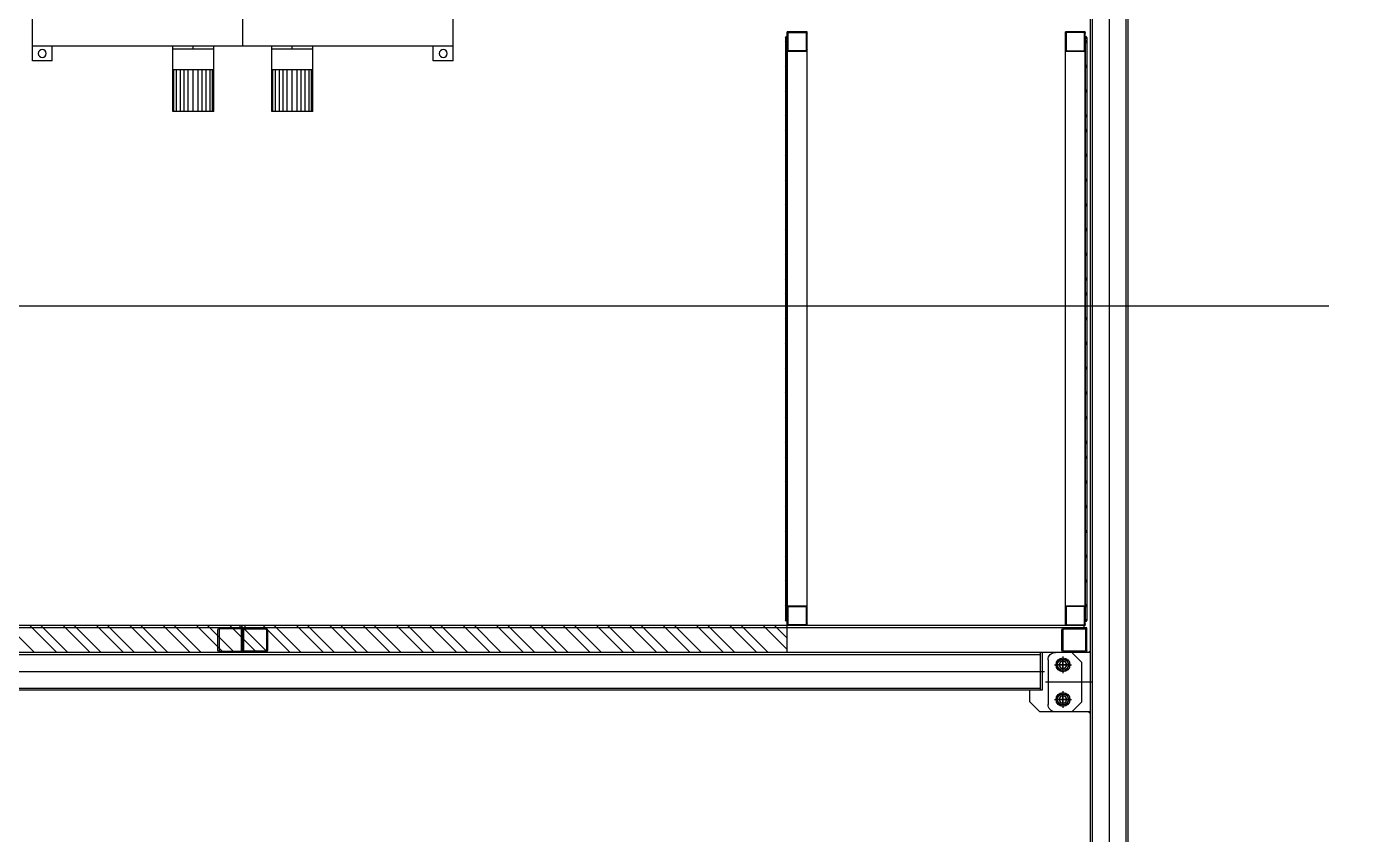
# Model space of a CAD drawing. Header units: millimetres. Extents: x 5349504 to 6791112, y -2212455 to -2153443.
# Drawn here: x 6344701 to 6347391, y -2194291 to -2192659 of the extents above; entities that cross this region are included whole.
import ezdxf

# ---------------------------------------------------------------- set-up
doc = ezdxf.new("R2010")
doc.units = ezdxf.units.MM
doc.header["$LTSCALE"] = 400
doc.linetypes.add('CEN', pattern=[62, 60, -1, 0, -1])
doc.layers.get('0').update_dxf_attribs({"lineweight": 9})
for name, color, linetype in [('CEN', 1, 'CEN'), ('EQUIP', 8, 'Continuous'), ('GRND', 8, 'Continuous')]:
    doc.layers.add(name, color=color, linetype=linetype)

# ---------------------------------------------------------------- blocks, each defined once
blk = doc.blocks.new('A$C15E324B6')
at = {"layer": 'EQUIP'}
for p, q in [((-1.6, 1178.4), (-1.6, 0)), ((1.6, 1178.4), (1.6, 0))]:
    blk.add_line(p, q, dxfattribs=at)
for centre in [(0, 1178.4), (0, 1170), (0, 1120), (0, 1070), (0, 1020), (0, 990), (0, 940), (0, 890), (0, 840), (0, 790), (0, 740), (0, 690), (0, 660), (0, 610), (0, 560), (0, 510), (0, 460), (0, 410), (0, 360), (0, 330), (0, 280), (0, 230), (0, 180), (0, 130), (0, 80), (0, 30), (0, 0)]:
    blk.add_circle(centre, 1.6, dxfattribs=at)
blk = doc.blocks.new('A$C2F1B1353')
blk.add_lwpolyline([(6.4, -11), (-6.4, -11), (-12.7, 0), (-6.4, 11), (6.4, 11), (12.7, 0), (6.4, -11)])
for radius in [14, 11]:
    blk.add_circle((0, 0), radius)
at = {"layer": 'EQUIP'}
for p, q in [((-17, 0), (17, 0)), ((0, 17), (0, -17))]:
    blk.add_line(p, q, dxfattribs=at)
blk = doc.blocks.new('BL-EQ-SECT_1_20230313')
at = {"layer": 'EQUIP'}
for points in [[(22970.9, 7257.6), (22975.9, 7252.6), (22970.9, 7252.6)], [(22970.9, 7127.6), (22975.9, 7132.6), (22970.9, 7132.6)]]:
    blk.add_hatch(color=256, dxfattribs=at).paths.add_polyline_path(points)
for p, q in [((22932.7, 11689.8), (22932.7, 6284.6)), ((22894.6, 11642.8), (22894.6, 6306.6)), ((22898.8, 11642.8), (22898.8, 6306.6)), ((22966.7, 11642.8), (22966.7, 6306.6)), ((22970.9, 11642.8), (22970.9, 6306.6)), ((24682.7, 8478), (24682.7, 11555.2)), ((24257.7, 8448), (24257.7, 9308)), ((25107.7, 8448), (25107.7, 9308)), ((22980.7, 7307.1), (22980.7, 8507.1)), ((22980.7, 8507.1), (23020.7, 8507.1)), ((23020.7, 7307.1), (23020.7, 8507.1)), ((23542.7, 7307.1), (23542.7, 8507.1)), ((23542.7, 8507.1), (23582.7, 8507.1)), ((23582.7, 7252.6), (23582.7, 8507.1)), ((24257.7, 8478), (25107.7, 8478)), ((24297.7, 8448), (24297.7, 8478)), ((24541.2, 8346), (24541.2, 8478)), ((24582.7, 8472), (24582.7, 8478)), ((24624.2, 8346), (24624.2, 8478)), ((24741.2, 8346), (24741.2, 8478)), ((24782.7, 8472), (24782.7, 8478)), ((24824.2, 8346), (24824.2, 8478)), ((25067.7, 8448), (25067.7, 8478)), ((24257.7, 8448), (24297.7, 8448)), ((24541.2, 8472), (24624.2, 8472)), ((24741.2, 8472), (24824.2, 8472)), ((25067.7, 8448), (25107.7, 8448)), ((24541.2, 8430), (24624.2, 8430)), ((24543.7, 8346), (24543.7, 8430)), ((24548.7, 8346), (24548.7, 8430)), ((24556.7, 8346), (24556.7, 8430)), ((24564.7, 8346), (24564.7, 8430)), ((24572.7, 8346), (24572.7, 8430)), ((24582.7, 8346), (24582.7, 8430)), ((24592.7, 8346), (24592.7, 8430)), ((24600.7, 8346), (24600.7, 8430)), ((24608.7, 8346), (24608.7, 8430)), ((24616.7, 8346), (24616.7, 8430)), ((24621.7, 8346), (24621.7, 8430)), ((24741.2, 8430), (24824.2, 8430)), ((24743.7, 8346), (24743.7, 8430)), ((24748.7, 8346), (24748.7, 8430)), ((24756.7, 8346), (24756.7, 8430)), ((24764.7, 8346), (24764.7, 8430)), ((24772.7, 8346), (24772.7, 8430)), ((24782.7, 8346), (24782.7, 8430)), ((24792.7, 8346), (24792.7, 8430)), ((24800.7, 8346), (24800.7, 8430)), ((24808.7, 8346), (24808.7, 8430)), ((24816.7, 8346), (24816.7, 8430)), ((24821.7, 8346), (24821.7, 8430)), ((24541.2, 8346), (24624.2, 8346)), ((24741.2, 8346), (24824.2, 8346)), ((22977.7, 7302.6), (26387.7, 7302.6)), ((22977.7, 7252.6), (22977.7, 7302.6)), ((22980.7, 7307.1), (26384.7, 7307.1)), ((23582.7, 7281.2), (23608.6, 7307.1)), ((23582.7, 7258.8), (23631.1, 7307.1)), ((23621.5, 7252.6), (23676, 7307.1)), ((23643.9, 7252.6), (23698.4, 7307.1)), ((23688.8, 7252.6), (23743.3, 7307.1)), ((23711.3, 7252.6), (23765.8, 7307.1)), ((23756.2, 7252.6), (23810.7, 7307.1)), ((23778.6, 7252.6), (23833.1, 7307.1)), ((23823.5, 7252.6), (23878, 7307.1)), ((23846, 7252.6), (23900.5, 7307.1)), ((23890.9, 7252.6), (23945.4, 7307.1)), ((23913.3, 7252.6), (23967.8, 7307.1)), ((23958.2, 7252.6), (24012.7, 7307.1)), ((23980.7, 7252.6), (24035.2, 7307.1)), ((24025.6, 7252.6), (24080.1, 7307.1)), ((24048, 7252.6), (24102.5, 7307.1)), ((24092.9, 7252.6), (24147.4, 7307.1)), ((24115.4, 7252.6), (24169.9, 7307.1)), ((24160.3, 7252.6), (24214.8, 7307.1)), ((24182.8, 7252.6), (24237.3, 7307.1)), ((24227.7, 7252.6), (24282.2, 7307.1)), ((24250.1, 7252.6), (24304.6, 7307.1)), ((24295, 7252.6), (24349.5, 7307.1)), ((24317.5, 7252.6), (24372, 7307.1)), ((24362.4, 7252.6), (24416.9, 7307.1)), ((24384.8, 7252.6), (24439.3, 7307.1)), ((24429.7, 7252.6), (24484.2, 7307.1)), ((24452.2, 7252.6), (24506.7, 7307.1)), ((24497.1, 7252.6), (24551.6, 7307.1)), ((24519.5, 7252.6), (24574, 7307.1)), ((24564.4, 7252.6), (24618.9, 7307.1)), ((24586.9, 7252.6), (24641.4, 7307.1)), ((24631.8, 7252.6), (24686.3, 7307.1)), ((24654.2, 7252.6), (24708.7, 7307.1)), ((24682.7, 7252.6), (24682.7, 7302.6)), ((24699.1, 7252.6), (24753.6, 7307.1)), ((24721.6, 7252.6), (24776.1, 7307.1)), ((24766.5, 7252.6), (24821, 7307.1)), ((24788.9, 7252.6), (24843.4, 7307.1)), ((24833.8, 7252.6), (24888.3, 7307.1)), ((24856.3, 7252.6), (24910.8, 7307.1)), ((24901.2, 7252.6), (24955.7, 7307.1)), ((24923.6, 7252.6), (24978.1, 7307.1)), ((24968.5, 7252.6), (25023, 7307.1)), ((24991, 7252.6), (25045.5, 7307.1)), ((25035.9, 7252.6), (25090.4, 7307.1)), ((25058.3, 7252.6), (25112.8, 7307.1)), ((25103.2, 7252.6), (25157.7, 7307.1)), ((22970.9, 7252.6), (23040.9, 7252.6)), ((22977.7, 7252.6), (26387.7, 7252.6)), ((23007.7, 7252.6), (22987.7, 7232.6)), ((23025.7, 7217.8), (23025.7, 7237.3)), ((23025.9, 7238.6), (23025.9, 7216.6)), ((23055.9, 7237.6), (23055.9, 7147.6)), ((23067.7, 7252.6), (23067.7, 7176.3)), ((23071.7, 7252.6), (23071.7, 7176.3)), ((26293.7, 7248.4), (23071.7, 7248.4)), ((22987.7, 7152.6), (22987.7, 7232.6)), ((23014.9, 7227.6), (23036.9, 7227.6)), ((23016, 7227.6), (23035.5, 7227.6)), ((26302.7, 7214.4), (23062.7, 7214.4)), ((23014.9, 7157.6), (23036.9, 7157.6)), ((23016, 7157.6), (23035.5, 7157.6)), ((23025.7, 7147.8), (23025.7, 7167.3)), ((23025.9, 7168.6), (23025.9, 7146.6)), ((23067.7, 7176.3), (26297.7, 7176.3)), ((26293.7, 7180.5), (23071.7, 7180.5)), ((23092.7, 7152.6), (23092.7, 7176.3)), ((22970.9, 7132.6), (23040.9, 7132.6)), ((22987.7, 7152.6), (23007.7, 7132.6)), ((23007.7, 7132.6), (23072.7, 7132.6)), ((23072.7, 7132.6), (23092.7, 7152.6))]:
    blk.add_line(p, q, dxfattribs=at)
at = {"layer": 'EQUIP', "ltscale": 0.5}
blk.add_line((22965.9, 7192.6), (23060.9, 7192.6), dxfattribs=at)
at = {"layer": 'EQUIP'}
for points in [[(22983.9, 8507.1, 0.414214), (22980.7, 8503.9)], [(22982.3, 8470.3), (22982.3, 8503.9, -0.414214), (22983.9, 8505.5), (23017.5, 8505.5, -0.414214), (23019.1, 8503.9), (23019.1, 8470.3, -0.414214), (23017.5, 8468.7), (22983.9, 8468.7, -0.414214), (22982.3, 8470.3)], [(23020.7, 8503.9, 0.414214), (23017.5, 8507.1)], [(23545.9, 8507.1, 0.414214), (23542.7, 8503.9)], [(23581.1, 8470.3), (23581.1, 8503.9, 0.414214), (23579.5, 8505.5), (23545.9, 8505.5, 0.414214), (23544.3, 8503.9), (23544.3, 8470.3, 0.414214), (23545.9, 8468.7), (23579.5, 8468.7, 0.414214), (23581.1, 8470.3)], [(23582.7, 8503.9, 0.414214), (23579.5, 8507.1)], [(22980.7, 8470.3, 0.414214), (22983.9, 8467.1), (23017.5, 8467.1, 0.414214), (23020.7, 8470.3)], [(23542.7, 8470.3, 0.414214), (23545.9, 8467.1), (23579.5, 8467.1, 0.414214), (23582.7, 8470.3)], [(23020.7, 7343.9, 0.414214), (23017.5, 7347.1), (22983.9, 7347.1, 0.414214), (22980.7, 7343.9)], [(22982.3, 7310.3), (22982.3, 7343.9, -0.414214), (22983.9, 7345.5), (23017.5, 7345.5, -0.414214), (23019.1, 7343.9), (23019.1, 7310.3, -0.414214), (23017.5, 7308.7), (22983.9, 7308.7, -0.414214), (22982.3, 7310.3)], [(23582.7, 7343.9, 0.414214), (23579.5, 7347.1), (23545.9, 7347.1, 0.414214), (23542.7, 7343.9)], [(23581.1, 7310.3), (23581.1, 7343.9, 0.414214), (23579.5, 7345.5), (23545.9, 7345.5, 0.414214), (23544.3, 7343.9), (23544.3, 7310.3, 0.414214), (23545.9, 7308.7), (23579.5, 7308.7, 0.414214), (23581.1, 7310.3)], [(22982.3, 7302.6, 0.414214), (22977.7, 7298)], [(23025.4, 7257.2), (23025.4, 7298, 0.414214), (23023.1, 7300.3), (22982.3, 7300.3, 0.414214), (22980, 7298), (22980, 7257.2, 0.414214), (22982.3, 7254.9), (23023.1, 7254.9, 0.414214), (23025.4, 7257.2)], [(22980.7, 7310.3, 0.414214), (22983.9, 7307.1)], [(23017.5, 7307.1, 0.414214), (23020.7, 7310.3)], [(23023.1, 7252.6, 0.414214), (23027.7, 7257.2), (23027.7, 7298, 0.414214), (23023.1, 7302.6)], [(23542.7, 7310.3, 0.414214), (23545.9, 7307.1)], [(23579.5, 7307.1, 0.414214), (23582.7, 7310.3)], [(24637.3, 7302.6, 0.414214), (24632.7, 7298), (24632.7, 7257.2, 0.414214), (24637.3, 7252.6)], [(24680.4, 7257.2), (24680.4, 7298, 0.414214), (24678.1, 7300.3), (24637.3, 7300.3, 0.414214), (24635, 7298), (24635, 7257.2, 0.414214), (24637.3, 7254.9), (24678.1, 7254.9, 0.414214), (24680.4, 7257.2)], [(24682.7, 7298, 0.414214), (24678.1, 7302.6)], [(24687.3, 7302.6, 0.414214), (24682.7, 7298)], [(24685, 7257.2), (24685, 7298, -0.414214), (24687.3, 7300.3), (24728.1, 7300.3, -0.414214), (24730.4, 7298), (24730.4, 7257.2, -0.414214), (24728.1, 7254.9), (24687.3, 7254.9, -0.414214), (24685, 7257.2)], [(24728.1, 7252.6, 0.414214), (24732.7, 7257.2), (24732.7, 7298, 0.414214), (24728.1, 7302.6)], [(22977.7, 7257.2, 0.414214), (22982.3, 7252.6)], [(24678.1, 7252.6, 0.414214), (24682.7, 7257.2)], [(24682.7, 7257.2, 0.414214), (24687.3, 7252.6)]]:
    blk.add_lwpolyline(points, format="xyb", dxfattribs=at)
for points in [[(22982.7, 7302.6), (22982.7, 7307.1)], [(24677.7, 7302.6), (24677.7, 7307.1)], [(24687.7, 7302.6), (24687.7, 7307.1)]]:
    blk.add_lwpolyline(points, dxfattribs=at)
for centre, radius in [((24277.7, 8463), 8), ((25087.7, 8463), 8), ((23025.7, 7227.6), 7.5), ((23025.9, 7227.6), 7.5), ((23025.7, 7157.6), 7.5), ((23025.9, 7157.6), 7.5)]:
    blk.add_circle(centre, radius, dxfattribs=at)
for centre, start, end in [((23040.9, 7237.6), 0, 90), ((23040.9, 7147.6), 270, 0)]:
    blk.add_arc(centre, 15, start, end, dxfattribs=at)
blk.add_blockref('A$C15E324B6', (22979.1, 7317.1), dxfattribs=at)
at = {"layer": 'EQUIP', "xscale": -1}
for name, p in [('A$C15E324B6', (23584.3, 7317.1)), ('A$C2F1B1353', (23025.7, 7227.6)), ('A$C2F1B1353', (23025.7, 7157.6))]:
    blk.add_blockref(name, p, dxfattribs=at)

msp = doc.modelspace()

# ---------------------------------------------------------------- linework, layer by layer
at = {"layer": 'CEN'}
msp.add_line((6396932, -2193223.6), (6234214.5, -2193223.6), dxfattribs=at)

# ---------------------------------------------------------------- next in the draw order: block references
at = {"layer": 'GRND', "xscale": -1}
msp.add_blockref('BL-EQ-SECT_1_20230313', (6369820.1, -2201176.2), dxfattribs=at)

doc.saveas('drawing.dxf')
